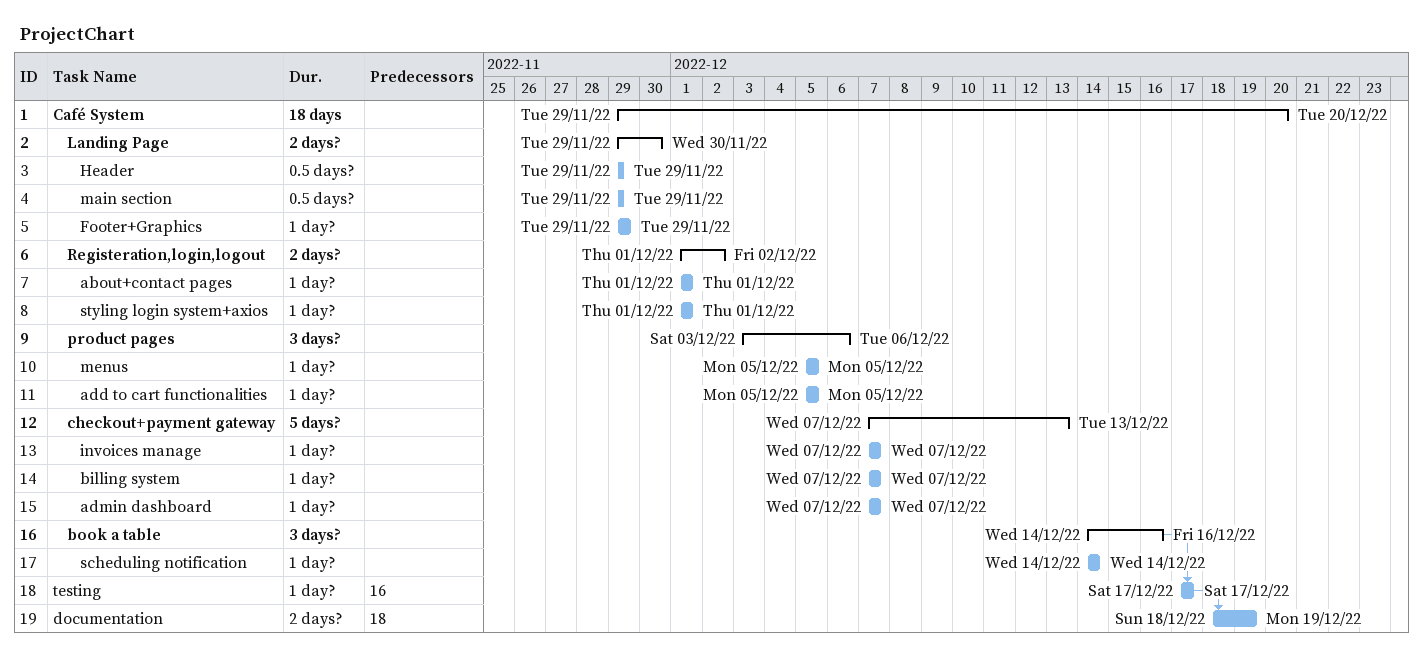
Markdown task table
ProjectChart

| ID | Level | Task | Duration | Start | Finish | Predecessors |
|---|---|---|---|---|---|---|
| 1 | 1 | **Café System** | 18d | 2022-11-29 | 2022-12-20 |  |
| 2 | 2 | **Landing Page** | 2d? | 2022-11-29 | 2022-11-30 |  |
| 3 | 3 | Header | 0.5d? | 2022-11-29 | 2022-11-29 |  |
| 4 | 3 | main section | 0.5d? | 2022-11-29 | 2022-11-29 |  |
| 5 | 3 | Footer+Graphics | 1d? | 2022-11-29 | 2022-11-29 |  |
| 6 | 2 | **Registeration,login,logout** | 2d? | 2022-12-01 | 2022-12-02 |  |
| 7 | 3 | about+contact pages | 1d? | 2022-12-01 | 2022-12-01 |  |
| 8 | 3 | styling login system+axios | 1d? | 2022-12-01 | 2022-12-01 |  |
| 9 | 2 | **product pages** | 3d? | 2022-12-03 | 2022-12-06 |  |
| 10 | 3 | menus | 1d? | 2022-12-05 | 2022-12-05 |  |
| 11 | 3 | add to cart functionalities | 1d? | 2022-12-05 | 2022-12-05 |  |
| 12 | 2 | **checkout+payment gateway** | 5d? | 2022-12-07 | 2022-12-13 |  |
| 13 | 3 | invoices manage | 1d? | 2022-12-07 | 2022-12-07 |  |
| 14 | 3 | billing system | 1d? | 2022-12-07 | 2022-12-07 |  |
| 15 | 3 | admin dashboard | 1d? | 2022-12-07 | 2022-12-07 |  |
| 16 | 2 | **book a table** | 3d? | 2022-12-14 | 2022-12-16 |  |
| 17 | 3 | scheduling notification | 1d? | 2022-12-14 | 2022-12-14 |  |
| 18 | 1 | testing | 1d? | 2022-12-17 | 2022-12-17 | 16 |
| 19 | 1 | documentation | 2d? | 2022-12-18 | 2022-12-19 | 18 |
